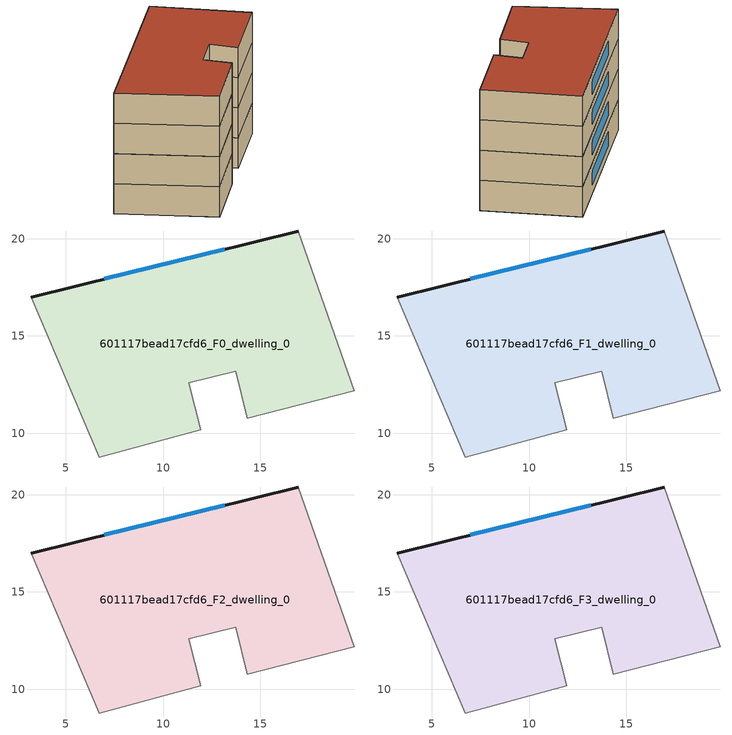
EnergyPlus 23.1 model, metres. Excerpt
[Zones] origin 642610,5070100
601117bead17cfd6_F0_dwelling_0
 floor ground (EU_floor_Construction): 19.83,12.18 16.93,20.39 3.22,16.99 6.72,8.79 11.92,10.18 11.32,12.59 13.72,13.19 14.33,10.78 z0
 wall outside (EU_wall_Construction): 3.22,16.99 16.93,20.39 z0:3
 wall adiabatic (EU_wall_Construction): 16.93,20.39 19.83,12.18 14.33,10.78 13.72,13.19 11.32,12.59 11.92,10.18 6.72,8.79 3.22,16.99 z0:3
 window (EU_Window_Construction): 6.99,17.93 13.16,19.46 z0.83:2.17
601117bead17cfd6_F1_dwelling_0
 floor to 601117bead17cfd6_F0_dwelling_0 (EU_floor_Construction): 19.83,12.18 16.93,20.39 3.22,16.99 6.72,8.79 11.92,10.18 11.32,12.59 13.72,13.19 14.33,10.78 z3
 wall outside (EU_wall_Construction): 3.22,16.99 16.93,20.39 z3:6
 wall adiabatic (EU_wall_Construction): 16.93,20.39 19.83,12.18 14.33,10.78 13.72,13.19 11.32,12.59 11.92,10.18 6.72,8.79 3.22,16.99 z3:6
 window (EU_Window_Construction): 6.99,17.93 13.16,19.46 z3.83:5.17
601117bead17cfd6_F2_dwelling_0
 floor to 601117bead17cfd6_F1_dwelling_0 (EU_floor_Construction): 19.83,12.18 16.93,20.39 3.22,16.99 6.72,8.79 11.92,10.18 11.32,12.59 13.72,13.19 14.33,10.78 z6
 wall outside (EU_wall_Construction): 3.22,16.99 16.93,20.39 z6:9
 wall adiabatic (EU_wall_Construction): 16.93,20.39 19.83,12.18 14.33,10.78 13.72,13.19 11.32,12.59 11.92,10.18 6.72,8.79 3.22,16.99 z6:9
 window (EU_Window_Construction): 6.99,17.93 13.16,19.46 z6.83:8.17
601117bead17cfd6_F3_dwelling_0
 floor to 601117bead17cfd6_F2_dwelling_0 (EU_floor_Construction): 19.83,12.18 16.93,20.39 3.22,16.99 6.72,8.79 11.92,10.18 11.32,12.59 13.72,13.19 14.33,10.78 z9
 wall outside (EU_wall_Construction): 3.22,16.99 16.93,20.39 z9:12
 wall adiabatic (EU_wall_Construction): 16.93,20.39 19.83,12.18 14.33,10.78 13.72,13.19 11.32,12.59 11.92,10.18 6.72,8.79 3.22,16.99 z9:12
 window (EU_Window_Construction): 6.99,17.93 13.16,19.46 z9.83:11.17
 roof outside (EU_roof_Construction): 16.93,20.39 19.83,12.18 14.33,10.78 13.72,13.19 11.32,12.59 11.92,10.18 6.72,8.79 3.22,16.99 z12
[Building]
EU S2 Campaign: North Axis=0; Terrain=City; Solar Distribution=FullExterior
[Site:Location]
Lyon-Bron: Latitude=45.75; Longitude=5; Time Zone=1; Elevation=198
[SizingPeriod:WeatherFileDays]
AnnualSizingPeriod: Begin Month=1; Begin Day of Month=1; End Month=12; End Day of Month=31; Day of Week for Start Day=Monday; Use Weather File Daylight Saving Period=No; Use Weather File Rain and Snow Indicators=No
[MATERIAL]
EU_InternalMass_Material: Roughness=MediumRough; Thickness=0.1; Conductivity=1; Density=1800; Specific Heat=900; Thermal Absorptance=0.9; Solar Absorptance=0.7; Visible Absorptance=0.7
[MATERIAL:NOMASS] Roughness=MediumRough; Thermal Absorptance=0.9; Solar Absorptance=0.7; Visible Absorptance=0.7
Name | Thermal Resistance
EU_wall_NoMass | 0.87146
EU_roof_NoMass | 0.842276
EU_floor_NoMass | 0.496999
[WINDOWMATERIAL:SIMPLEGLAZINGSYSTEM]
EU_Window_SimpleGlazing: UFactor=2.2525; Solar Heat Gain Coefficient=0.76; Visible Transmittance=0.76
[CONSTRUCTION]
EU_wall_Construction: EU_wall_NoMass
EU_roof_Construction: EU_roof_NoMass
EU_floor_Construction: EU_floor_NoMass
EU_InternalMass_Construction: EU_InternalMass_Material
EU_Window_Construction: EU_Window_SimpleGlazing
[ZONE] Type=1; Multiplier=1; Ceiling Height=autocalculate; Floor Area=autocalculate; Part of Total Floor Area=Yes
Name | Volume
601117bead17cfd6_F0_dwelling_0; 601117bead17cfd6_F1_dwelling_0; 601117bead17cfd6_F2_dwelling_0 | 343.507
601117bead17cfd6_F3_dwelling_0 | 1717.53
[INTERNALMASS] Construction=EU_InternalMass_Construction; Surface Area=114.502
Name | Zone or ZoneList
601117bead17cfd6_F0_dwelling_0_EU_InternalMass | 601117bead17cfd6_F0_dwelling_0
601117bead17cfd6_F1_dwelling_0_EU_InternalMass | 601117bead17cfd6_F1_dwelling_0
601117bead17cfd6_F2_dwelling_0_EU_InternalMass | 601117bead17cfd6_F2_dwelling_0
601117bead17cfd6_F3_dwelling_0_EU_InternalMass | 601117bead17cfd6_F3_dwelling_0
[OTHEREQUIPMENT] Fuel Type=Electricity; Design Level Calculation Method=Watts/Area; Power per Zone Floor Area=1; Fraction Latent=0; Fraction Radiant=0; Fraction Lost=0; Carbon Dioxide Generation Rate=0; EndUse Subcategory=EU_Step8_InternalGains
Name | Zone or ZoneList or Space or SpaceList | Schedule
EU_Step8_InternalGain_601117bead17cfd6_F0_dwelling_0_f000 | 601117bead17cfd6_F0_dwelling_0 | EU_Step8_GainSchedule_601117bead17cfd6_F0_dwelling_0_f000
EU_Step8_InternalGain_601117bead17cfd6_F1_dwelling_0_f000 | 601117bead17cfd6_F1_dwelling_0 | EU_Step8_GainSchedule_601117bead17cfd6_F1_dwelling_0_f000
EU_Step8_InternalGain_601117bead17cfd6_F2_dwelling_0_f000 | 601117bead17cfd6_F2_dwelling_0 | EU_Step8_GainSchedule_601117bead17cfd6_F2_dwelling_0_f000
EU_Step8_InternalGain_601117bead17cfd6_F3_dwelling_0_f000 | 601117bead17cfd6_F3_dwelling_0 | EU_Step8_GainSchedule_601117bead17cfd6_F3_dwelling_0_f000
[ZONEVENTILATION:DESIGNFLOWRATE] Schedule=EU_AlwaysOn; Design Flow Rate Calculation Method=AirChanges/Hour; Air Changes per Hour=0.425; Ventilation Type=Natural; Fan Pressure Rise=0; Fan Total Efficiency=1; Constant Term Coefficient=1; Temperature Term Coefficient=0; Velocity Term Coefficient=0; Velocity Squared Term Coefficient=0; Minimum Indoor Temperature=-100; Maximum Indoor Temperature=100; Delta Temperature=-100; Minimum Outdoor Temperature=-100; Maximum Outdoor Temperature=100; Maximum Wind Speed=40
Name | Zone or ZoneList or Space or SpaceList
EU_ConstantAir_601117bead17cfd6_F0_dwelling_0 | 601117bead17cfd6_F0_dwelling_0
EU_ConstantAir_601117bead17cfd6_F1_dwelling_0 | 601117bead17cfd6_F1_dwelling_0
EU_ConstantAir_601117bead17cfd6_F2_dwelling_0 | 601117bead17cfd6_F2_dwelling_0
EU_ConstantAir_601117bead17cfd6_F3_dwelling_0 | 601117bead17cfd6_F3_dwelling_0
[HVACTEMPLATE:THERMOSTAT] Constant Heating Setpoint=20; Constant Cooling Setpoint=50
EU_HeatOnly_601117bead17cfd6_F0_dwelling_0; EU_HeatOnly_601117bead17cfd6_F1_dwelling_0; EU_HeatOnly_601117bead17cfd6_F2_dwelling_0; EU_HeatOnly_601117bead17cfd6_F3_dwelling_0
[HVACTEMPLATE:ZONE:IDEALLOADSAIRSYSTEM] System Availability Schedule=EU_AlwaysOn; Maximum Heating Supply Air Temperature=50; Minimum Cooling Supply Air Temperature=13; Maximum Heating Supply Air Humidity Ratio=0.0156; Minimum Cooling Supply Air Humidity Ratio=0.0077; Heating Limit=NoLimit; Cooling Limit=NoLimit; Heating Availability Schedule=EU_AlwaysOn; Cooling Availability Schedule=EU_CoolingOff; Dehumidification Control Type=ConstantSensibleHeatRatio; Cooling Sensible Heat Ratio=0.7; Dehumidification Setpoint=60; Humidification Control Type=None; Humidification Setpoint=30; Outdoor Air Method=None; Outdoor Air Flow Rate per Person=0.00944; Outdoor Air Flow Rate per Zone Floor Area=0; Outdoor Air Flow Rate per Zone=0; Demand Controlled Ventilation Type=None; Outdoor Air Economizer Type=NoEconomizer; Heat Recovery Type=None; Sensible Heat Recovery Effectiveness=0.7; Latent Heat Recovery Effectiveness=0.65
Name | Template Thermostat
601117bead17cfd6_F0_dwelling_0 | EU_HeatOnly_601117bead17cfd6_F0_dwelling_0
601117bead17cfd6_F1_dwelling_0 | EU_HeatOnly_601117bead17cfd6_F1_dwelling_0
601117bead17cfd6_F2_dwelling_0 | EU_HeatOnly_601117bead17cfd6_F2_dwelling_0
601117bead17cfd6_F3_dwelling_0 | EU_HeatOnly_601117bead17cfd6_F3_dwelling_0
[SIZING:ZONE] Zone Cooling Design Supply Air Temperature Input Method=SupplyAirTemperature; Zone Cooling Design Supply Air Temperature=13; Zone Heating Design Supply Air Temperature Input Method=SupplyAirTemperature; Zone Heating Design Supply Air Temperature=50; Zone Cooling Design Supply Air Humidity Ratio=0.008; Zone Heating Design Supply Air Humidity Ratio=0.008; Cooling Design Air Flow Method=DesignDay; Cooling Design Air Flow Rate=0; Cooling Minimum Air Flow per Zone Floor Area=0.000762; Cooling Minimum Air Flow=0; Cooling Minimum Air Flow Fraction=0.2; Heating Design Air Flow Method=DesignDay; Heating Design Air Flow Rate=0; Heating Maximum Air Flow per Zone Floor Area=0.002032; Heating Maximum Air Flow=0.141576; Heating Maximum Air Flow Fraction=0.3; Account for Dedicated Outdoor Air System=No; Dedicated Outdoor Air System Control Strategy=NeutralSupplyAir; Dedicated Outdoor Air Low Setpoint Temperature for Design=autosize; Dedicated Outdoor Air High Setpoint Temperature for Design=autosize; Zone Load Sizing Method=Sensible Load Only No Latent Load; Zone Latent Cooling Design Supply Air Humidity Ratio Input Method=HumidityRatioDifference; Zone Cooling Design Supply Air Humidity Ratio Difference=0.005; Zone Latent Heating Design Supply Air Humidity Ratio Input Method=HumidityRatioDifference; Zone Humidification Design Supply Air Humidity Ratio Difference=0.005
601117bead17cfd6_F0_dwelling_0; 601117bead17cfd6_F1_dwelling_0; 601117bead17cfd6_F2_dwelling_0; 601117bead17cfd6_F3_dwelling_0
[SCHEDULE:CONSTANT]
Name | Hourly Value
EU_AlwaysOn | 1
EU_CoolingOff | 0
[SCHEDULE:FILE] Column Number=1; Rows to Skip at Top=0; Number of Hours of Data=8760; Column Separator=Comma; Interpolate to Timestep=No; Minutes per Item=60; Adjust Schedule for Daylight Savings=Yes
Name | File
EU_Step8_GainSchedule_601117bead17cfd6_F0_dwelling_0_f000 | ../../schedules/601117bead17cfd6/601117bead17cfd6_F0_dwelling_0_f000_gain.csv
EU_Step8_GainSchedule_601117bead17cfd6_F1_dwelling_0_f000 | ../../schedules/601117bead17cfd6/601117bead17cfd6_F1_dwelling_0_f000_gain.csv
EU_Step8_GainSchedule_601117bead17cfd6_F2_dwelling_0_f000 | ../../schedules/601117bead17cfd6/601117bead17cfd6_F2_dwelling_0_f000_gain.csv
EU_Step8_GainSchedule_601117bead17cfd6_F3_dwelling_0_f000 | ../../schedules/601117bead17cfd6/601117bead17cfd6_F3_dwelling_0_f000_gain.csv
